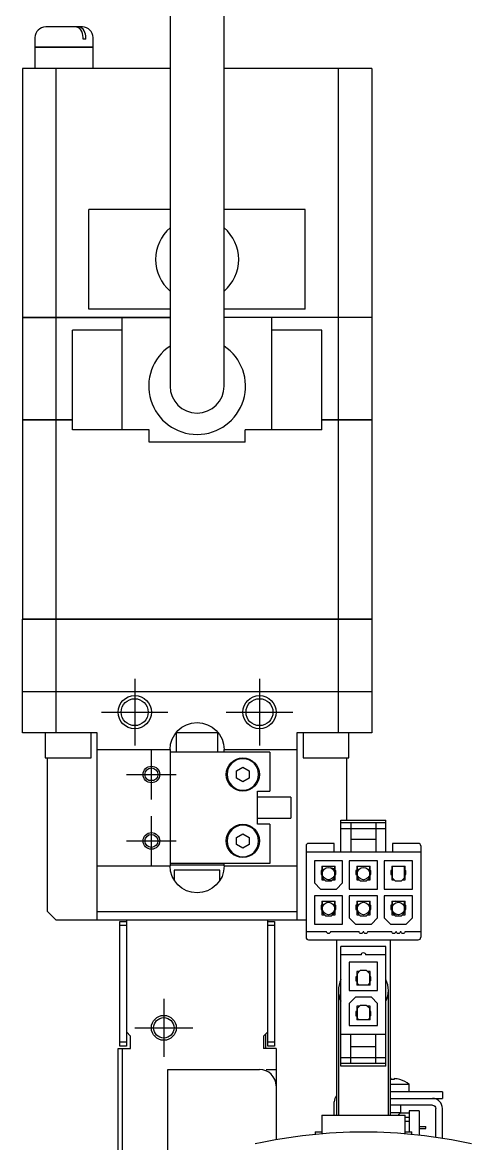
# Model space of a CAD drawing. Extents: x 0 to 1346, y -8 to 1139.
# Drawn here: x 974.2 to 1028.2, y 496.5 to 631.4 of the extents above; entities that cross this region are included whole.
import ezdxf

# ---------------------------------------------------------------- set-up
doc = ezdxf.new("R2010")
doc.units = 0
doc.header["$LTSCALE"] = 0.5
doc.linetypes.add('CENTER', pattern=[50.8, 31.75, -6.35, 6.35, -6.35])
for name, color, linetype in [('MSM_CENTER', 1, 'CENTER'), ('MSM_CONTINUOUS', 7, 'CONTINUOUS'), ('MSM_NARROW', 5, 'CONTINUOUS')]:
    doc.layers.add(name, color=color, linetype=linetype)

msp = doc.modelspace()

# ---------------------------------------------------------------- linework, layer by layer
at = {"layer": 'MSM_CENTER'}
for p, q in [((987.68, 552.41), (987.68, 544.41)), ((1002.68, 552.41), (1002.68, 544.41)), ((983.68, 548.41), (991.68, 548.41)), ((998.68, 548.41), (1006.68, 548.41)), ((989.68, 537.91), (989.68, 543.91)), ((986.68, 540.91), (992.68, 540.91)), ((989.68, 529.91), (989.68, 535.91)), ((986.68, 532.91), (992.68, 532.91)), ((991.18, 513.91), (991.18, 506.91)), ((987.68, 510.41), (994.68, 510.41))]:
    msp.add_line(p, q, dxfattribs=at)
at = {"layer": 'MSM_CONTINUOUS'}
for p, q in [((991.93, 687.66), (991.93, 587.66)), ((998.43, 587.66), (998.43, 687.66)), ((981.38, 630.91), (976.98, 630.91)), ((975.68, 629.61), (975.68, 628.46)), ((981.47, 629.41), (981.47, 629.61)), ((981.82, 629.41), (981.47, 629.41)), ((981.82, 629.41), (981.82, 629.61)), ((982.68, 628.46), (982.68, 629.61)), ((982.68, 628.46), (975.68, 628.46)), ((982.68, 628.41), (975.68, 628.41)), ((975.68, 628.41), (975.68, 625.91)), ((975.73, 628.46), (975.73, 628.41)), ((982.63, 628.41), (982.63, 628.46)), ((982.68, 625.91), (982.68, 628.41)), ((974.18, 625.91), (974.18, 595.96)), ((991.93, 625.91), (974.18, 625.91)), ((978.21, 625.91), (978.21, 595.96)), ((1016.18, 625.91), (998.43, 625.91)), ((1012.15, 625.91), (1012.15, 595.96)), ((1016.18, 625.91), (1016.18, 595.96)), ((982.18, 596.91), (982.18, 608.91)), ((991.93, 608.91), (982.18, 608.91)), ((1008.18, 608.91), (998.43, 608.91)), ((1008.18, 596.91), (1008.18, 608.91)), ((991.93, 596.91), (982.18, 596.91)), ((1008.18, 596.91), (998.43, 596.91)), ((974.18, 595.96), (991.93, 595.96)), ((974.18, 595.91), (974.18, 583.66)), ((974.18, 595.91), (991.93, 595.91)), ((974.23, 595.96), (974.23, 595.91)), ((978.21, 595.91), (978.21, 583.66)), ((978.47, 595.96), (978.47, 595.91)), ((986.18, 582.41), (986.18, 595.91)), ((998.43, 595.96), (1016.18, 595.96)), ((1016.18, 595.91), (998.43, 595.91)), ((1004.18, 582.41), (1004.18, 595.91)), ((1011.89, 595.96), (1011.89, 595.91)), ((1012.15, 595.91), (1012.15, 583.66)), ((1016.13, 595.96), (1016.13, 595.91)), ((1016.18, 595.91), (1016.18, 583.66)), ((980.18, 582.41), (980.18, 594.41)), ((986.18, 594.41), (980.18, 594.41)), ((1010.18, 594.41), (1004.18, 594.41)), ((1010.18, 582.41), (1010.18, 594.41)), ((974.18, 583.66), (980.18, 583.66)), ((974.18, 583.61), (974.18, 559.66)), ((974.18, 583.61), (980.18, 583.61)), ((974.23, 583.66), (974.23, 583.61)), ((978.21, 583.61), (978.21, 559.66)), ((978.47, 583.66), (978.47, 583.61)), ((1010.18, 583.66), (1016.18, 583.66)), ((1010.18, 583.61), (1016.18, 583.61)), ((1011.89, 583.66), (1011.89, 583.61)), ((1012.15, 583.61), (1012.15, 559.66)), ((1016.13, 583.66), (1016.13, 583.61)), ((1016.18, 583.61), (1016.18, 559.66)), ((989.4, 582.41), (980.18, 582.41)), ((989.4, 580.91), (989.4, 582.41)), ((1010.18, 582.41), (1000.96, 582.41)), ((1000.96, 580.91), (1000.96, 582.41)), ((1000.96, 580.91), (989.4, 580.91)), ((974.18, 559.66), (1016.18, 559.66)), ((974.18, 559.61), (1016.18, 559.61)), ((974.18, 545.91), (974.18, 559.61)), ((974.23, 559.66), (974.23, 559.61)), ((978.21, 559.61), (978.21, 550.91)), ((978.47, 559.66), (978.47, 559.61)), ((1011.89, 559.66), (1011.89, 559.61)), ((1012.15, 559.61), (1012.15, 550.91)), ((1016.13, 559.66), (1016.13, 559.61)), ((1016.18, 559.61), (1016.18, 545.91)), ((974.18, 550.91), (1016.18, 550.91)), ((978.18, 550.91), (978.18, 545.91)), ((1012.18, 545.91), (1012.18, 550.91)), ((983.18, 545.91), (974.18, 545.91)), ((976.93, 545.91), (976.93, 542.91)), ((982.43, 542.91), (982.43, 545.91)), ((983.18, 523.41), (983.18, 545.91)), ((997.74, 545.91), (992.62, 545.91)), ((992.68, 545.91), (992.68, 543.61)), ((997.68, 543.61), (997.68, 545.91)), ((1007.18, 545.91), (1007.18, 523.41)), ((1016.18, 545.91), (1007.18, 545.91)), ((1007.93, 545.91), (1007.93, 542.91)), ((1013.43, 542.91), (1013.43, 545.91)), ((983.18, 543.91), (991.93, 543.91)), ((991.93, 543.91), (991.93, 529.91)), ((998.43, 543.91), (1007.18, 543.91)), ((998.43, 543.61), (998.43, 543.91)), ((976.93, 542.91), (982.43, 542.91)), ((977.18, 524.41), (977.18, 542.91)), ((1003.93, 543.61), (991.93, 543.61)), ((1003.93, 543.61), (1003.93, 538.91)), ((1007.93, 542.91), (1013.43, 542.91)), ((1013.18, 535.41), (1013.18, 542.91)), ((999.93, 541.34), (1000.68, 541.77)), ((999.93, 540.48), (999.93, 541.34)), ((1000.68, 541.77), (1001.43, 541.34)), ((1001.43, 541.34), (1001.43, 540.48)), ((989.38, 540.21), (989.36, 540.19)), ((989.38, 540.21), (990.03, 540.21)), ((1000.68, 540.04), (999.93, 540.48)), ((1001.43, 540.48), (1000.68, 540.04)), ((1002.43, 538.91), (1003.93, 538.91)), ((1002.43, 534.91), (1002.43, 538.91)), ((1006.43, 538.16), (1002.43, 538.16)), ((1006.43, 538.16), (1006.43, 535.66)), ((1002.43, 535.66), (1006.43, 535.66)), ((1003.93, 534.91), (1002.43, 534.91)), ((1003.93, 534.91), (1003.93, 530.21)), ((1012.48, 531.61), (1012.48, 535.41)), ((1012.48, 535.41), (1017.88, 535.41)), ((1012.48, 535.11), (1017.88, 535.11)), ((1013.68, 535.11), (1013.68, 531.61)), ((1016.68, 535.11), (1016.68, 531.61)), ((1017.88, 531.61), (1017.88, 535.41)), ((999.93, 533.34), (1000.68, 533.77)), ((999.93, 532.48), (999.93, 533.34)), ((1000.68, 533.77), (1001.43, 533.34)), ((1001.43, 533.34), (1001.43, 532.48)), ((1012.48, 534.41), (1017.88, 534.41)), ((1013.68, 533.11), (1016.68, 533.11)), ((1000.68, 532.04), (999.93, 532.48)), ((1001.43, 532.48), (1000.68, 532.04)), ((1008.28, 532.31), (1008.28, 521.31)), ((1011.68, 532.61), (1008.58, 532.61)), ((1011.68, 531.61), (1011.68, 532.61)), ((1018.68, 532.61), (1018.68, 531.61)), ((1021.78, 532.61), (1018.68, 532.61)), ((1022.08, 532.31), (1022.08, 521.31)), ((1008.28, 531.61), (1022.08, 531.61)), ((1009.28, 530.51), (1009.28, 527.86)), ((1012.68, 530.51), (1009.28, 530.51)), ((1012.68, 527.86), (1012.68, 530.51)), ((1016.88, 530.51), (1013.48, 530.51)), ((1013.48, 530.51), (1013.48, 527.11)), ((1016.88, 527.11), (1016.88, 530.51)), ((1017.68, 530.51), (1017.68, 527.11)), ((1021.08, 530.51), (1017.68, 530.51)), ((1021.08, 527.11), (1021.08, 530.51)), ((983.18, 529.91), (991.93, 529.91)), ((1003.93, 530.21), (991.93, 530.21)), ((998.43, 530.01), (991.93, 530.01)), ((997.93, 529.41), (992.43, 529.41)), ((992.43, 529.41), (992.43, 528.18)), ((997.93, 528.18), (997.93, 529.41)), ((998.43, 529.91), (998.43, 530.21)), ((998.43, 529.91), (1007.18, 529.91)), ((1010.08, 529.36), (1010.08, 528.86)), ((1010.23, 529.36), (1010.08, 529.36)), ((1010.18, 529.86), (1010.18, 529.36)), ((1010.18, 529.86), (1011.78, 529.86)), ((1010.23, 529.86), (1010.23, 528.48)), ((1011.18, 529.71), (1011.73, 529.55)), ((1011.73, 528.48), (1011.73, 529.86)), ((1011.73, 529.36), (1011.88, 529.36)), ((1011.78, 529.36), (1011.78, 529.86)), ((1011.88, 528.86), (1011.88, 529.36)), ((1014.43, 529.36), (1014.28, 529.36)), ((1014.28, 529.36), (1014.28, 528.86)), ((1014.38, 529.86), (1015.98, 529.86)), ((1014.38, 529.86), (1014.38, 529.36)), ((1014.43, 529.86), (1014.43, 528.48)), ((1015.93, 528.48), (1015.93, 529.86)), ((1015.93, 529.36), (1016.08, 529.36)), ((1015.98, 529.36), (1015.98, 529.86)), ((1016.08, 528.86), (1016.08, 529.36)), ((1018.63, 529.36), (1018.48, 529.36)), ((1018.48, 529.36), (1018.48, 528.86)), ((1018.58, 529.86), (1020.18, 529.86)), ((1018.58, 529.86), (1018.58, 529.36)), ((1018.63, 529.86), (1018.63, 528.48)), ((1020.13, 528.48), (1020.13, 529.86)), ((1020.13, 529.36), (1020.28, 529.36)), ((1020.18, 529.36), (1020.18, 529.86)), ((1020.28, 528.86), (1020.28, 529.36)), ((1009.28, 527.86), (1010.03, 527.11)), ((1010.08, 528.86), (1010.23, 528.86)), ((1010.18, 528.86), (1010.18, 528.21)), ((1010.18, 528.21), (1010.5, 528.21)), ((1010.23, 528.48), (1010.6, 528.11)), ((1010.6, 528.11), (1011.35, 528.11)), ((1011.32, 528.11), (1010.78, 528.26)), ((1011.35, 528.11), (1011.45, 528.21)), ((1011.45, 528.21), (1011.73, 528.48)), ((1011.45, 528.21), (1011.78, 528.21)), ((1011.73, 528.86), (1011.88, 528.86)), ((1011.78, 528.21), (1011.78, 528.86)), ((1011.93, 527.11), (1012.68, 527.86)), ((1014.28, 528.86), (1014.43, 528.86)), ((1014.38, 528.86), (1014.38, 528.21)), ((1014.38, 528.21), (1014.7, 528.21)), ((1014.43, 528.48), (1014.8, 528.11)), ((1014.8, 528.11), (1015.55, 528.11)), ((1015.55, 528.11), (1015.93, 528.48)), ((1015.65, 528.21), (1015.98, 528.21)), ((1015.93, 528.86), (1016.08, 528.86)), ((1015.98, 528.21), (1015.98, 528.86)), ((1018.48, 528.86), (1018.63, 528.86)), ((1018.58, 528.86), (1018.58, 528.21)), ((1018.58, 528.21), (1018.9, 528.21)), ((1018.63, 528.48), (1019, 528.11)), ((1019, 528.11), (1019.75, 528.11)), ((1019.75, 528.11), (1020.13, 528.48)), ((1019.85, 528.21), (1020.18, 528.21)), ((1020.13, 528.86), (1020.28, 528.86)), ((1020.18, 528.21), (1020.18, 528.86)), ((1010.03, 527.11), (1011.93, 527.11)), ((1013.48, 527.11), (1016.88, 527.11)), ((1017.68, 527.11), (1021.08, 527.11)), ((1009.28, 526.31), (1009.28, 522.91)), ((1012.68, 526.31), (1009.28, 526.31)), ((1010.08, 525.16), (1010.08, 524.66)), ((1010.23, 525.16), (1010.08, 525.16)), ((1010.18, 525.66), (1010.18, 525.16)), ((1010.18, 525.66), (1011.78, 525.66)), ((1010.23, 525.66), (1010.23, 524.28)), ((1010.77, 525.5), (1011.29, 525.66)), ((1011.73, 524.28), (1011.73, 525.66)), ((1011.73, 525.16), (1011.88, 525.16)), ((1011.78, 525.16), (1011.78, 525.66)), ((1011.88, 524.66), (1011.88, 525.16)), ((1012.68, 522.91), (1012.68, 526.31)), ((1016.88, 526.31), (1013.48, 526.31)), ((1013.48, 526.31), (1013.48, 523.66)), ((1014.28, 525.16), (1014.28, 524.66)), ((1014.43, 525.16), (1014.28, 525.16)), ((1014.38, 525.66), (1015.98, 525.66)), ((1014.38, 525.66), (1014.38, 525.16)), ((1014.43, 525.66), (1014.43, 524.28)), ((1014.43, 525.66), (1014.43, 525.58)), ((1015.93, 524.28), (1015.93, 525.66)), ((1015.93, 525.66), (1015.93, 525.58)), ((1015.93, 525.16), (1016.08, 525.16)), ((1015.98, 525.16), (1015.98, 525.66)), ((1016.08, 524.66), (1016.08, 525.16)), ((1016.88, 523.66), (1016.88, 526.31)), ((1017.68, 526.31), (1017.68, 523.66)), ((1021.08, 526.31), (1017.68, 526.31)), ((1018.63, 525.16), (1018.48, 525.16)), ((1018.48, 525.16), (1018.48, 524.66)), ((1018.58, 525.66), (1020.18, 525.66)), ((1018.58, 525.66), (1018.58, 525.16)), ((1018.63, 525.66), (1018.63, 524.28)), ((1019.59, 525.5), (1019.07, 525.66)), ((1020.13, 524.28), (1020.13, 525.66)), ((1020.13, 525.16), (1020.28, 525.16)), ((1020.18, 525.16), (1020.18, 525.66)), ((1020.28, 524.66), (1020.28, 525.16)), ((1021.08, 523.66), (1021.08, 526.31)), ((977.18, 524.41), (978.18, 523.41)), ((983.18, 524.41), (1007.18, 524.41)), ((1010.08, 524.66), (1010.23, 524.66)), ((1010.18, 524.66), (1010.18, 524.01)), ((1010.18, 524.01), (1010.5, 524.01)), ((1010.23, 524.28), (1010.6, 523.91)), ((1010.6, 523.91), (1011.35, 523.91)), ((1011.64, 524.2), (1011.19, 524.06)), ((1011.35, 523.91), (1011.45, 524.01)), ((1011.45, 524.01), (1011.73, 524.28)), ((1011.45, 524.01), (1011.78, 524.01)), ((1011.73, 524.66), (1011.88, 524.66)), ((1011.78, 524.01), (1011.78, 524.66)), ((1013.48, 523.66), (1014.23, 522.91)), ((1014.28, 524.66), (1014.43, 524.66)), ((1014.38, 524.66), (1014.38, 524.01)), ((1014.38, 524.01), (1014.7, 524.01)), ((1014.43, 524.28), (1014.8, 523.91)), ((1014.8, 523.91), (1015.55, 523.91)), ((1015.55, 523.91), (1015.93, 524.28)), ((1015.65, 524.01), (1015.98, 524.01)), ((1015.93, 524.66), (1016.08, 524.66)), ((1015.98, 524.01), (1015.98, 524.66)), ((1016.13, 522.91), (1016.88, 523.66)), ((1017.68, 523.66), (1018.43, 522.91)), ((1018.48, 524.66), (1018.63, 524.66)), ((1018.58, 524.66), (1018.58, 524.01)), ((1018.58, 524.01), (1018.9, 524.01)), ((1018.63, 524.28), (1019, 523.91)), ((1018.71, 524.2), (1019.17, 524.06)), ((1019, 523.91), (1019.75, 523.91)), ((1019.75, 523.91), (1020.13, 524.28)), ((1019.85, 524.01), (1020.18, 524.01)), ((1020.13, 524.66), (1020.28, 524.66)), ((1020.18, 524.01), (1020.18, 524.66)), ((1020.33, 522.91), (1021.08, 523.66)), ((978.18, 523.41), (1008.28, 523.41)), ((985.88, 523.21), (986.68, 523.21)), ((985.88, 508.21), (985.88, 523.21)), ((986.68, 522.71), (985.88, 522.71)), ((986.68, 523.41), (986.68, 508.21)), ((1003.68, 508.21), (1003.68, 523.41)), ((1003.68, 523.21), (1004.48, 523.21)), ((1004.48, 522.71), (1003.68, 522.71)), ((1004.48, 523.21), (1004.48, 508.21)), ((1009.28, 522.91), (1012.68, 522.91)), ((1014.23, 522.91), (1016.13, 522.91)), ((1018.43, 522.91), (1020.33, 522.91)), ((1008.28, 522.01), (1010.73, 522.01)), ((1008.58, 521.01), (1021.78, 521.01)), ((1011.23, 522.01), (1014.65, 522.01)), ((1011.93, 521.01), (1011.93, 499.91)), ((1015.15, 522.01), (1015.2, 522.01)), ((1015.7, 522.01), (1018.58, 522.01)), ((1018.43, 499.91), (1018.43, 521.01)), ((1019.08, 522.01), (1019.13, 522.01)), ((1019.63, 522.01), (1019.68, 522.01)), ((1020.18, 522.01), (1022.08, 522.01)), ((1012.48, 505.81), (1012.48, 520.21)), ((1017.88, 520.21), (1012.48, 520.21)), ((1017.88, 505.81), (1017.88, 520.21)), ((1014.93, 519.21), (1012.48, 519.21)), ((1016.88, 518.31), (1013.48, 518.31)), ((1013.48, 518.31), (1013.48, 514.91)), ((1017.88, 519.21), (1015.43, 519.21)), ((1016.88, 514.91), (1016.88, 518.31)), ((1014.7, 517.21), (1014.38, 517.21)), ((1014.38, 517.21), (1014.38, 516.56)), ((1014.8, 517.31), (1014.43, 516.93)), ((1014.43, 516.93), (1014.43, 515.56)), ((1015.55, 517.31), (1014.8, 517.31)), ((1015.93, 516.93), (1015.55, 517.31)), ((1015.98, 517.21), (1015.65, 517.21)), ((1015.93, 515.56), (1015.93, 516.93)), ((1015.98, 516.56), (1015.98, 517.21)), ((1014.43, 516.56), (1014.28, 516.56)), ((1014.28, 516.56), (1014.28, 516.06)), ((1014.28, 516.06), (1014.43, 516.06)), ((1014.38, 516.06), (1014.38, 515.56)), ((1016.08, 516.56), (1015.93, 516.56)), ((1016.08, 516.06), (1015.93, 516.06)), ((1015.98, 515.56), (1015.98, 516.06)), ((1016.08, 516.06), (1016.08, 516.56)), ((1012.18, 514.91), (1012.18, 499.91)), ((1013.48, 514.91), (1016.88, 514.91)), ((1015.98, 515.56), (1014.38, 515.56)), ((1018.18, 499.91), (1018.18, 514.91)), ((1014.23, 514.11), (1013.48, 513.36)), ((1013.48, 513.36), (1013.48, 510.71)), ((1016.13, 514.11), (1014.23, 514.11)), ((1014.7, 513.01), (1014.38, 513.01)), ((1014.38, 513.01), (1014.38, 512.36)), ((1014.8, 513.11), (1014.43, 512.73)), ((1015.55, 513.11), (1014.8, 513.11)), ((1015.93, 512.73), (1015.55, 513.11)), ((1015.98, 513.01), (1015.65, 513.01)), ((1015.98, 512.36), (1015.98, 513.01)), ((1016.88, 513.36), (1016.13, 514.11)), ((1016.88, 510.71), (1016.88, 513.36)), ((1014.43, 512.36), (1014.28, 512.36)), ((1014.28, 512.36), (1014.28, 511.86)), ((1014.28, 511.86), (1014.43, 511.86)), ((1014.38, 511.86), (1014.38, 511.36)), ((1014.43, 512.73), (1014.43, 511.36)), ((1015.93, 511.36), (1015.93, 512.73)), ((1016.08, 512.36), (1015.93, 512.36)), ((1016.08, 511.86), (1015.93, 511.86)), ((1015.98, 511.36), (1015.98, 511.86)), ((1016.08, 511.86), (1016.08, 512.36)), ((1013.48, 510.71), (1016.88, 510.71)), ((1015.98, 511.36), (1014.38, 511.36)), ((986.68, 509.91), (987.18, 509.41)), ((987.18, 507.91), (987.18, 509.41)), ((1003.18, 509.41), (1003.68, 509.91)), ((1003.18, 509.41), (1003.18, 507.91)), ((1003.43, 507.91), (1003.43, 509.66)), ((1017.88, 509.61), (1012.48, 509.61)), ((1013.68, 506.11), (1013.68, 509.61)), ((1016.68, 506.11), (1016.68, 509.61)), ((985.68, 494.91), (985.68, 507.91)), ((985.68, 507.91), (987.18, 507.91)), ((985.88, 508.71), (986.68, 508.71)), ((986.68, 508.21), (985.88, 508.21)), ((986.18, 507.91), (986.18, 495.02)), ((1004.68, 507.91), (1003.18, 507.91)), ((1003.68, 508.71), (1004.48, 508.71)), ((1004.48, 508.21), (1003.68, 508.21)), ((1004.68, 507.91), (1004.68, 496.98)), ((1016.68, 508.11), (1013.68, 508.11)), ((1017.88, 506.81), (1012.48, 506.81)), ((991.68, 446.41), (991.68, 505.41)), ((991.68, 505.41), (1002.68, 505.41)), ((1003.48, 505.41), (1004.68, 505.41)), ((1017.88, 506.11), (1012.48, 506.11)), ((1017.88, 505.81), (1012.48, 505.81)), ((1018.43, 503.61), (1020.68, 503.61)), ((1018.5, 504.18), (1018.5, 504.3)), ((1018.86, 504.3), (1018.86, 504.18)), ((1019.57, 504.18), (1019.57, 504.18)), ((1020.68, 502.71), (1020.68, 503.61)), ((1024.68, 502.71), (1018.43, 502.71)), ((1024.68, 502.71), (1024.68, 501.91)), ((1011.68, 499.91), (1011.68, 501.51)), ((1018.43, 501.91), (1024.68, 501.91)), ((1023.48, 501.11), (1018.43, 501.11)), ((1019.68, 500.21), (1019.68, 501.11)), ((1010.18, 499.91), (1020.18, 499.91)), ((1010.18, 499.91), (1010.18, 497.69)), ((1018.43, 500.21), (1019.68, 500.21)), ((1019.38, 499.91), (1019.48, 500.01)), ((1019.48, 500.01), (1019.68, 500.21)), ((1019.63, 500.16), (1020.68, 500.16)), ((1020.18, 497.69), (1020.18, 499.91)), ((1020.68, 499.61), (1020.18, 499.61)), ((1021.88, 500.41), (1020.68, 500.41)), ((1020.68, 500.41), (1020.68, 497.91)), ((1021.88, 500.41), (1021.88, 497.53)), ((1023.88, 497.27), (1023.88, 500.71)), ((1024.68, 497.15), (1024.68, 500.71)), ((1020.18, 499.16), (1020.68, 499.16)), ((1021.88, 498.53), (1022.68, 498.53)), ((1021.88, 498.28), (1022.68, 498.28)), ((1022.68, 498.28), (1022.68, 498.53)), ((1009.36, 497.91), (1010.18, 497.91)), ((1009.36, 497.91), (1009.36, 497.62)), ((1020.18, 497.91), (1021, 497.91)), ((1021, 497.62), (1021, 497.91))]:
    msp.add_line(p, q, dxfattribs=at)
msp.add_polyline3d([(1018.86, 504.18, 0), (1018.86, 504.18, 0), (1018.85, 504.18, 0), (1018.85, 504.18, 0), (1018.85, 504.18, 0), (1018.85, 504.18, 0), (1018.84, 504.18, 0), (1018.84, 504.18, 0), (1018.84, 504.18, 0), (1018.83, 504.18, 0), (1018.83, 504.18, 0), (1018.83, 504.18, 0), (1018.83, 504.18, 0), (1018.82, 504.18, 0), (1018.82, 504.18, 0), (1018.82, 504.18, 0), (1018.81, 504.18, 0), (1018.81, 504.18, 0), (1018.81, 504.18, 0), (1018.81, 504.18, 0), (1018.8, 504.18, 0), (1018.8, 504.18, 0), (1018.8, 504.18, 0), (1018.79, 504.18, 0), (1018.79, 504.18, 0), (1018.79, 504.18, 0), (1018.79, 504.18, 0), (1018.78, 504.18, 0), (1018.78, 504.18, 0), (1018.78, 504.18, 0), (1018.78, 504.18, 0), (1018.77, 504.18, 0), (1018.77, 504.18, 0), (1018.77, 504.18, 0), (1018.76, 504.18, 0), (1018.76, 504.18, 0), (1018.76, 504.18, 0), (1018.76, 504.18, 0), (1018.75, 504.18, 0), (1018.75, 504.18, 0), (1018.75, 504.18, 0), (1018.74, 504.18, 0), (1018.74, 504.18, 0), (1018.74, 504.18, 0), (1018.74, 504.18, 0), (1018.73, 504.18, 0), (1018.73, 504.18, 0), (1018.73, 504.18, 0), (1018.72, 504.18, 0), (1018.72, 504.18, 0), (1018.72, 504.18, 0), (1018.72, 504.18, 0), (1018.71, 504.18, 0), (1018.71, 504.18, 0), (1018.71, 504.18, 0), (1018.7, 504.18, 0), (1018.7, 504.18, 0), (1018.7, 504.18, 0), (1018.7, 504.18, 0), (1018.69, 504.18, 0), (1018.69, 504.18, 0), (1018.69, 504.18, 0), (1018.69, 504.18, 0), (1018.68, 504.18, 0), (1018.68, 504.18, 0), (1018.68, 504.18, 0), (1018.67, 504.18, 0), (1018.67, 504.18, 0), (1018.67, 504.18, 0), (1018.67, 504.18, 0), (1018.66, 504.18, 0), (1018.66, 504.18, 0), (1018.66, 504.18, 0), (1018.65, 504.18, 0), (1018.65, 504.18, 0), (1018.65, 504.18, 0), (1018.65, 504.18, 0), (1018.64, 504.18, 0), (1018.64, 504.18, 0), (1018.64, 504.18, 0), (1018.63, 504.18, 0), (1018.63, 504.18, 0), (1018.63, 504.18, 0), (1018.63, 504.18, 0), (1018.62, 504.18, 0), (1018.62, 504.18, 0), (1018.62, 504.18, 0), (1018.61, 504.18, 0), (1018.61, 504.18, 0), (1018.61, 504.18, 0), (1018.61, 504.18, 0), (1018.6, 504.18, 0), (1018.6, 504.18, 0), (1018.6, 504.18, 0), (1018.59, 504.18, 0), (1018.59, 504.18, 0), (1018.59, 504.18, 0), (1018.59, 504.18, 0), (1018.58, 504.18, 0), (1018.58, 504.18, 0), (1018.58, 504.18, 0), (1018.58, 504.18, 0), (1018.57, 504.18, 0), (1018.57, 504.18, 0), (1018.57, 504.18, 0), (1018.56, 504.18, 0), (1018.56, 504.18, 0), (1018.56, 504.18, 0), (1018.56, 504.18, 0), (1018.55, 504.18, 0), (1018.55, 504.18, 0), (1018.55, 504.18, 0), (1018.54, 504.18, 0), (1018.54, 504.18, 0), (1018.54, 504.18, 0), (1018.54, 504.18, 0), (1018.53, 504.18, 0), (1018.53, 504.18, 0), (1018.53, 504.18, 0), (1018.52, 504.18, 0), (1018.52, 504.18, 0), (1018.52, 504.18, 0), (1018.52, 504.18, 0), (1018.51, 504.18, 0), (1018.51, 504.18, 0), (1018.51, 504.18, 0), (1018.51, 504.18, 0), (1018.5, 504.18, 0), (1018.5, 504.18, 0)], dxfattribs=at)
for centre, radius in [((987.68, 548.41), 1.62), ((1002.68, 548.41), 1.62), ((1000.68, 540.91), 2), ((989.68, 540.91), 0.783), ((1000.68, 532.91), 2), ((989.68, 532.91), 0.783), ((1010.98, 528.98), 0.75), ((1015.18, 528.98), 0.75), ((1010.98, 524.78), 0.75), ((1015.18, 524.78), 0.75), ((1019.38, 524.78), 0.75), ((991.18, 510.41), 1.23)]:
    msp.add_circle(centre, radius, dxfattribs=at)
at = {"layer": 'MSM_CONTINUOUS', "extrusion": (0, 0, -1)}
for centre in [(-1000.68, 540.91), (-1000.68, 532.91)]:
    msp.add_circle(centre, 1.9, dxfattribs=at)
at = {"layer": 'MSM_CONTINUOUS'}
for centre, radius, start, end in [((976.98, 629.61), 1.3, 90, 180), ((980.51, 630.1), 0.809, 33.6126, 87.2927), ((980.82, 630.02), 0.891, 28.7486, 85.0367), ((979.86, 629.63), 1.61, 359.2584, 34.7863), ((981.38, 629.61), 1.3, 0, 90), ((980.16, 629.62), 1.66, 359.4455, 29.7231), ((995.18, 602.91), 5, 130.5416, 229.4584), ((995.18, 602.91), 5, 310.5416, 49.4584), ((995.18, 587.66), 5.82, 123.9465, 56.0535), ((995.18, 587.66), 3.25, 180, 360), ((1008.58, 532.31), 0.3, 90, 180), ((1021.78, 532.31), 0.3, 0, 90), ((1008.58, 521.31), 0.3, 180, 270), ((1021.78, 521.31), 0.3, 270, 0), ((1015.18, 514.91), 3, 154.1588, 205.8426), ((1015.18, 514.91), 3, 334.1588, 25.8426), ((1002.68, 503.41), 2, 0, 90), ((1018.68, 501.11), 3.19, 93.2297, 94.4879), ((1018.68, 501.11), 3.19, 73.8933, 86.7703), ((1018.68, 501.11), 3.2, 51.3178, 73.8775), ((1012.88, 501.51), 1.2, 142.3415, 180), ((1023.48, 500.71), 1.2, 0, 90)]:
    msp.add_arc(centre, radius, start, end, dxfattribs=at)
at = {"layer": 'MSM_CONTINUOUS', "extrusion": (0, 0, -1)}
for centre, radius, start, end in [((-995.18, 543.91), 3.25, 0, 180), ((-995.18, 529.91), 3.25, 180, 0), ((-1010.98, 522.01), 0.25, 180, 0), ((-1014.9, 522.01), 0.25, 180, 0), ((-1015.45, 522.01), 0.25, 180, 0), ((-1018.83, 522.01), 0.25, 180, 0), ((-1019.38, 522.01), 0.25, 180, 0), ((-1019.93, 522.01), 0.25, 180, 0), ((-1015.18, 519.21), 0.25, 359.9993, 179.9993), ((-1015.18, 516.43), 1, 298.9543, 318.5897), ((-1015.18, 516.43), 1, 221.4089, 241.0443), ((-1015.18, 512.23), 1, 298.9543, 318.5897), ((-1015.18, 512.23), 1, 221.4089, 241.0443), ((-1023.48, 500.71), 0.4, 90, 180), ((-1015.18, 437.9), 60, 77.4867, 102.5133)]:
    msp.add_arc(centre, radius, start, end, dxfattribs=at)
at = {"layer": 'MSM_NARROW'}
for centre, radius in [((987.68, 548.41), 2), ((1002.68, 548.41), 2), ((989.68, 540.91), 1), ((989.68, 532.91), 1), ((991.18, 510.41), 1.5)]:
    msp.add_circle(centre, radius, dxfattribs=at)

doc.saveas('drawing.dxf')
